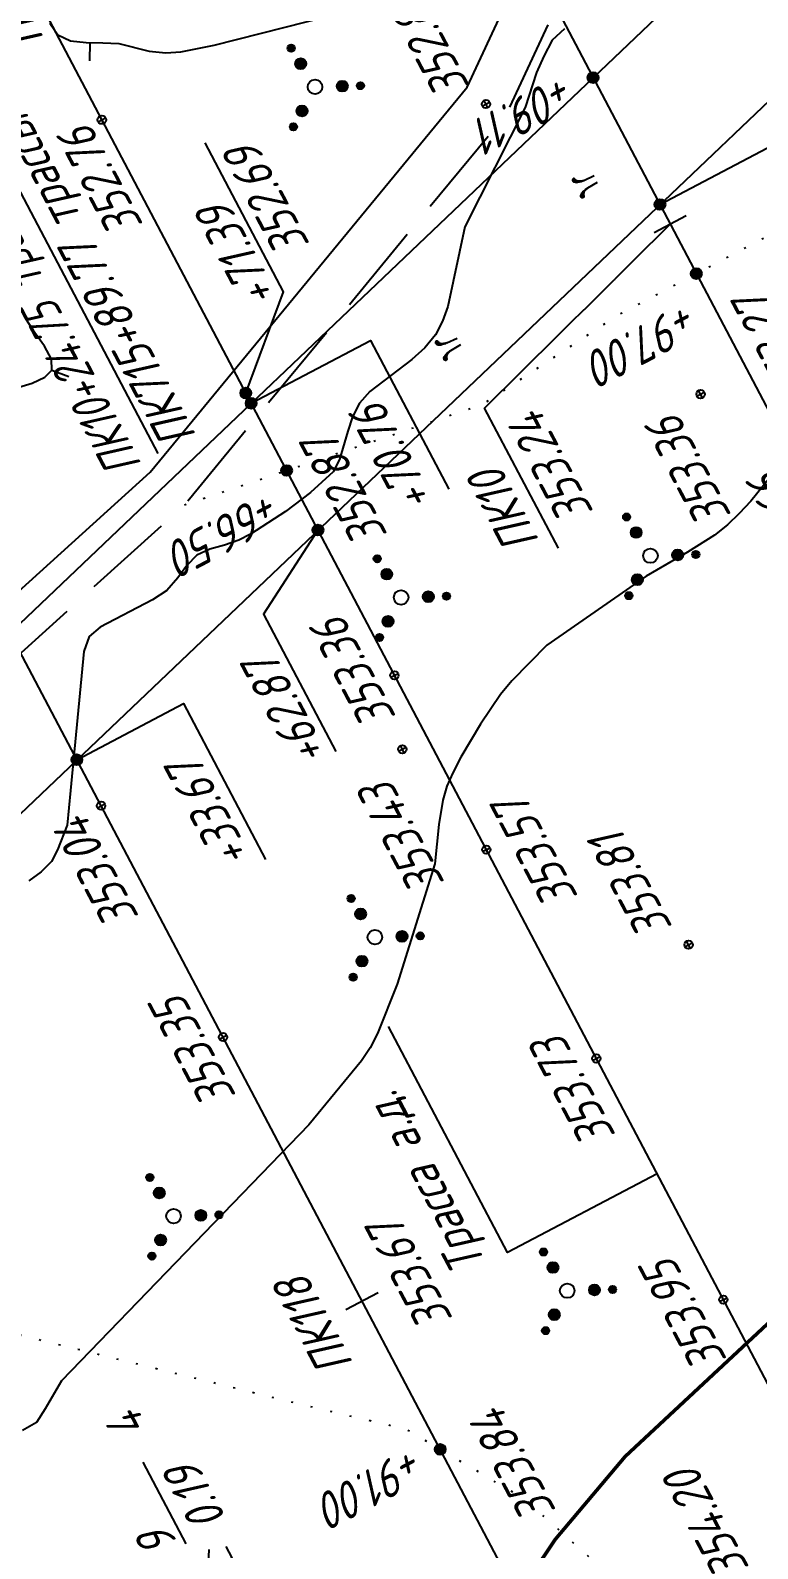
# Model space of a CAD drawing. Extents: x 1519167 to 1519613, y 2186570 to 2187012.
# Drawn here: x 1519419.5 to 1519459.5, y 2186667.8 to 2186751.3 of the extents above; entities that cross this region are included whole.
import ezdxf
from ezdxf.enums import TextEntityAlignment as Align

# ---------------------------------------------------------------- set-up
doc = ezdxf.new("R2010")
doc.units = 0
doc.linetypes.add('ИИDash_50_20', pattern=[7, 5, -2])
doc.linetypes.add('ИИDot', pattern=[1, 0, -1])
for name, color, linetype, lineweight in [('ИИ_ГРАНИЦА_025', 7, 'Continuous', 25), ('ИИ_ДОРОГА_025', 7, 'Continuous', 25), ('ИИ_КОНТУР_025', 7, 'ИИDot', 25), ('ИИ_ОТМЕТКА_025', 7, 'Continuous', 25), ('ИИ_ПИКЕТАЖ_025', 7, 'Continuous', 25), ('ИИ_РАЗМЕР_025', 7, 'Continuous', 25), ('ИИ_РЕЛЬЕФ_025', 34, 'Continuous', 25), ('ИИ_РЕЛЬЕФ_050', 34, 'Continuous', 50), ('ИИ_ТЕКСТ_025', 7, 'Continuous', 25), ('ИИ_ТРАССА_АД_025', 1, 'Continuous', 25), ('ИИ_ТРАССА_ЛЭП_025', 7, 'Continuous', 25), ('ИИ_ТРАССА_ТРУБ_025', 7, 'Continuous', 25), ('ИИ_УГОДЬЯ_025', 7, 'Continuous', 25)]:
    doc.layers.add(name, color=color, linetype=linetype, lineweight=lineweight)
doc.styles.add('VNIPISIMPLEXCUR', font='simplex.shx', dxfattribs={"width": 0.8, "oblique": 15})
doc.linetypes.add('ИИ05485', pattern='A,19.47,-0.53,[37,3dservice.shx,S=1.5,R=0,X=0,Y=0],-0.53,19.47', length=40)
doc.dimstyles.new('ИИ-1000-м-dm$2', dxfattribs={"dimtxt": 2.5, "dimasz": 2.5, "dimexe": 1.25, "dimexo": 0, "dimgap": 1, "dimtad": 2, "dimtoh": 1, "dimzin": 1, "dimdsep": 46, "dimtxsty": 'VNIPISIMPLEXCUR', "dimcen": 2.5, "dimaunit": 1, "dimazin": 0, "dimtfac": 1, "dimtmove": 1, "dimatfit": 2, "dimfxl": 1, "dimarcsym": 0})

# ---------------------------------------------------------------- blocks, each defined once
blk = doc.blocks.new('ИИ053952')
at = {"linetype": 'Continuous', "lineweight": 25}
h = blk.add_hatch(color=0, dxfattribs=at)
edge = h.paths.add_edge_path()
edge.add_arc((-1.308630616908658, 2.130137532763825), 0.2, 0, 360)
h = blk.add_hatch(color=0, dxfattribs=at)
edge = h.paths.add_edge_path()
edge.add_arc((-0.7851783701452177, 1.278082519658284), 0.3, 0, 360)
h = blk.add_hatch(color=0, dxfattribs=at)
edge = h.paths.add_edge_path()
edge.add_arc((1.499441115229502, 0.04094315521868452), 0.3, 0, 360)
h = blk.add_hatch(color=0, dxfattribs=at)
edge = h.paths.add_edge_path()
edge.add_arc((2.49906852538254, 0.06823859203112193), 0.2, 0, 360)
h = blk.add_hatch(color=0, dxfattribs=at)
edge = h.paths.add_edge_path()
edge.add_arc((-0.7142627450842838, -1.319025674876968), 0.3, 0, 360)
h = blk.add_hatch(color=0, dxfattribs=at)
edge = h.paths.add_edge_path()
edge.add_arc((-1.190437908473882, -2.198376124794947), 0.2, 0, 360)
at = {"color": 0, "linetype": 'Continuous', "lineweight": 25}
for centre, radius in [((-1.308630616908658, 2.130137532763825), 0.2), ((-0.7851783701452177, 1.278082519658284), 0.3), ((0, 0), 0.4), ((1.499441115229502, 0.04094315521868452), 0.3), ((2.49906852538254, 0.06823859203112193), 0.2), ((-0.7142627450842838, -1.319025674876968), 0.3), ((-1.190437908473882, -2.198376124794947), 0.2)]:
    blk.add_circle(centre, radius, dxfattribs=at)
blk = doc.blocks.new('ИИ05403')
at = {"linetype": 'Continuous', "lineweight": 25}
for points in [[(-0.3719088392116541, 1.104243413491141), (-0.4306105260804169, 1.161016916086846), (-0.4798441994880011, 1.183726317125126), (-0.5215034655360838, 1.187511217298173), (-0.5574819132791243, 1.17426406136525), (-0.5839923646082087, 1.138307515048564), (-0.5858859707098906, 1.08721135738517), (-0.5707371389436682, 1.060717056173841), (-0.5328650850989455, 1.036115210376295), (-0.476057004331866, 1.020975609684107), (-0.4211425126192358, 1.002051108818872), (-0.3643344318521553, 0.954739851328526), (-0.322675165804073, 0.896073893319038), (-0.2829095058576687, 0.8090211893389565), (-0.2507182532707636, 0.7087213400804719), (-0.2324430663398145, 0.6261047306790769), (-0.2355694385517691, 0.6879043838014546), (-0.2545054654741268, 0.7863117883006762), (-0.2772286875526238, 0.8790418478675857), (-0.3018455327800301, 0.9698794520207132), (-0.3283559670618868, 1.041792555308606)], [(0.4211425126192356, 1.002051108818872), (0.4760570043318644, 1.020975609684106), (0.5328650850989461, 1.036115210376295), (0.5707371389436685, 1.060717056173841), (0.5858859707098905, 1.08721135738517), (0.5839923646082088, 1.138307515048563), (0.5574819132791244, 1.17426406136525), (0.5215034655360838, 1.187511217298173), (0.4798441994880007, 1.183726317125126), (0.4306105260804167, 1.161016916086846), (0.3719088392116541, 1.10424341349114), (0.3283559670618868, 1.041792555308606), (0.3018455327800298, 0.9698794520207127), (0.2772286875526236, 0.8790418478675848), (0.2545054654741267, 0.7863117883006753), (0.235569438551769, 0.6879043838014544), (0.2324430663398145, 0.6261047306790771), (0.2507182532707635, 0.7087213400804713), (0.2829095058576688, 0.809021189338957), (0.322675165804073, 0.8960738933190379), (0.3643344318521551, 0.9547398513285258)]]:
    blk.add_hatch(color=0, dxfattribs=at).paths.add_polyline_path(points)
at = {"color": 0, "linetype": 'Continuous', "lineweight": 25}
for points in [[(-0.2324430663398145, 0.6261047306790772), (-0.2507182532707635, 0.7087213400804713), (-0.2829095058576687, 0.8090211893389567), (-0.322675165804073, 0.896073893319038), (-0.3643344318521553, 0.9547398513285261), (-0.4211425126192356, 1.002051108818872), (-0.4760570043318655, 1.020975609684106), (-0.5328650850989458, 1.036115210376295), (-0.5707371389436684, 1.060717056173841), (-0.5858859707098905, 1.08721135738517), (-0.5839923646082088, 1.138307515048563), (-0.5574819132791244, 1.17426406136525), (-0.5215034655360835, 1.187511217298173), (-0.4798441994880012, 1.183726317125126), (-0.4306105260804163, 1.161016916086846), (-0.3719088392116543, 1.104243413491141), (-0.3283559670618867, 1.041792555308606), (-0.30184553278003, 0.9698794520207132), (-0.2772286875526238, 0.8790418478675852), (-0.2545054654741268, 0.786311788300676), (-0.235569438551769, 0.6879043838014545), (-0.2324430663398145, 0.6261047306790772), (-0.2000000000000002, 0)], [(0.2324430663398145, 0.6261047306790772), (0.2507182532707635, 0.7087213400804713), (0.2829095058576687, 0.8090211893389567), (0.322675165804073, 0.896073893319038), (0.3643344318521553, 0.9547398513285261), (0.4211425126192356, 1.002051108818872), (0.4760570043318655, 1.020975609684106), (0.5328650850989458, 1.036115210376295), (0.5707371389436684, 1.060717056173841), (0.5858859707098905, 1.08721135738517), (0.5839923646082088, 1.138307515048563), (0.5574819132791244, 1.17426406136525), (0.5215034655360835, 1.187511217298173), (0.4798441994880012, 1.183726317125126), (0.4306105260804163, 1.161016916086846), (0.3719088392116543, 1.104243413491141), (0.3283559670618867, 1.041792555308606), (0.30184553278003, 0.9698794520207132), (0.2772286875526238, 0.8790418478675852), (0.2545054654741268, 0.786311788300676), (0.235569438551769, 0.6879043838014545), (0.2324430663398145, 0.6261047306790772), (0.2000000000000002, 0)]]:
    blk.add_lwpolyline(points, dxfattribs=at)
blk = doc.blocks.new('ИИ053296')
at = {"color": 0, "linetype": 'Continuous', "lineweight": 25}
blk.add_lwpolyline([(0, 0), (1, 0)], dxfattribs=at)
blk = doc.blocks.new('PICKET')
at = {"color": 0, "linetype": 'Continuous', "lineweight": 25}
for p, q in [((-0.2299999999999898, 0), (0.2299999999999898, 0)), ((0, 0.2299999999999898), (0, -0.2299999999999898))]:
    blk.add_line(p, q, dxfattribs=at)
blk.add_circle((0, 0), 0.23, dxfattribs=at)
at = {"color": 0, "linetype": 'Continuous', "style": 'VNIPISIMPLEXCUR', "oblique": 15, "width": 0.8}
blk.add_attdef('OTMETKA', (1.25, 0.3000000000000114), '', height=2, dxfattribs=at)
at = {"color": 8, "linetype": 'Continuous', "style": 'VNIPISIMPLEXCUR', "oblique": 15, "width": 0.8, "flags": 1}
blk.add_attdef('NOMER', (1.25, -2.699999999999989), '', height=2, dxfattribs=at)
blk = doc.blocks.new('ИИ053672А')
at = {"color": 0, "linetype": 'Continuous'}
for points in [[(0.6999999999999886, 3.095854811567278), (0, 3.5), (-0.6999999999999886, 3.095854811567278)], [(0, 3.5), (0, 0), (0.6999999999999886, 0)], [(0.8499999999999943, 2.009252271188814), (0, 2.5), (-0.8499999999999943, 2.009252271188814)], [(1, 0.9226497308103774), (0, 1.5), (-1, 0.9226497308103774)]]:
    blk.add_lwpolyline(points, dxfattribs=at)
at = {"color": 0, "linetype": 'Continuous', "style": 'VNIPISIMPLEXCUR', "oblique": 15, "width": 0.8}
blk.add_attdef('RACE1', text='', height=2, dxfattribs=at).set_placement((-2, 2.25), align=Align.RIGHT)
blk.add_attdef('HEIGHT', (2, 2.25), '', height=2, dxfattribs=at)
blk.add_attdef('DISTANCE', text='', height=2, dxfattribs=at).set_placement((8.5, 1.75), align=Align.MIDDLE_LEFT)
blk.add_attdef('RACE2', text='', height=2, dxfattribs=at).set_placement((-2, 1.25), align=Align.TOP_RIGHT)
blk.add_attdef('THICKNESS', text='', height=2, dxfattribs=at).set_placement((2, 1.25), align=Align.TOP_LEFT)
blk = doc.blocks.new('ИИ15001')
at = {"color": 0, "linetype": 'Continuous', "lineweight": 25}
blk.add_lwpolyline([(0, 1), (0, -1)], dxfattribs=at)
at = {"color": 0, "linetype": 'Continuous', "lineweight": 25, "style": 'VNIPISIMPLEXCUR', "oblique": 15, "width": 0.8}
blk.add_attdef('STATIONING', text='', height=2, dxfattribs=at).set_placement((0, 2), align=Align.CENTER)
at = {"color": 7, "linetype": 'Continuous', "lineweight": 25, "style": 'VNIPISIMPLEXCUR', "oblique": 15, "width": 0.8}
blk.add_attdef('HEIGHT', text='', height=2, dxfattribs=at).set_placement((0, -2), align=Align.TOP_CENTER)
blk = doc.blocks.new('ИИ15002')
at = {"linetype": 'Continuous', "lineweight": 25}
h = blk.add_hatch(color=0, dxfattribs=at)
edge = h.paths.add_edge_path()
edge.add_arc((0, 0), 0.3, 0, 360)
at = {"color": 0, "linetype": 'Continuous', "lineweight": 25}
blk.add_circle((0, 0), 0.3, dxfattribs=at)
at = {"color": 0, "linetype": 'Continuous', "style": 'VNIPISIMPLEXCUR', "oblique": 15, "width": 0.8}
blk.add_attdef('STATIONING', (1, 1.3), '', height=2, rotation=90, dxfattribs=at)
at = {"color": 7, "linetype": 'Continuous', "style": 'VNIPISIMPLEXCUR', "oblique": 15, "width": 0.8}
blk.add_attdef('HEIGHT', text='', height=2, dxfattribs=at).set_placement((0, -1.3), align=Align.TOP_CENTER)
blk = doc.blocks.new('*D42')
at = {"layer": 'Defpoints', "color": 0, "transparency": 16777216}
for p in [(1519482.409112327, 2186840.189303848), (1519363.307495137, 2186746.815645184), (1519375.849179498, 2186713.319293056), (1519273.871336892, 2186671.020976549), (1519434.057590367, 2186602.83928543)]:
    blk.add_point(p, dxfattribs=at)
at = {"layer": 'ИИ_РАЗМЕР_025', "color": 0, "lineweight": -2, "transparency": 16777216}
for p, q in [((1519367.834215197, 2186756.781464417), (1519364.261829036, 2186763.562892868)), ((1519362.070670258, 2186747.220972842), (1519367.834215197, 2186756.781464417)), ((1519360.927050252, 2186741.641608137), (1519357.689613366, 2186747.78628803))]:
    blk.add_line(p, q, dxfattribs=at)
blk.add_arc((1519360.927050252, 2186741.641608137), 5.695364538610469, 59.27436186247808, 97.55833745788873, dxfattribs=at)
at = {"layer": 'ИИ_РАЗМЕР_025', "color": 0, "transparency": 16777216}
for points in [[(1519360.279089764, 2186746.969882825), (1519360.076724419, 2186747.605093587), (1519358.272274806, 2186746.680392173)], [(1519364.054944078, 2186746.789665338), (1519363.618994578, 2186746.285291986), (1519365.350089384, 2186745.229630163)]]:
    blk.add_solid(points, dxfattribs=at)
at = {"layer": 'ИИ_РАЗМЕР_025', "color": 0, "transparency": 16777216, "insert": (1519364.435862447, 2186759.605476825), "char_height": 2, "attachment_point": 5, "rotation": 117.77979618591188, "style": 'VNIPISIMPLEXCUR'}
blk.add_mtext("78°44'", dxfattribs=at)
blk = doc.blocks.new('*D43')
at = {"layer": 'Defpoints', "color": 0, "transparency": 16777216}
for p in [(1519297.920252201, 2186946.833631685), (1519482.409112328, 2186840.189303848), (1519396.44822666, 2186775.815196537), (1519273.871336892, 2186671.02097655), (1519469.341392375, 2186621.426426311)]:
    blk.add_point(p, dxfattribs=at)
at = {"layer": 'ИИ_РАЗМЕР_025', "color": 0, "lineweight": -2, "transparency": 16777216}
for p, q in [((1519395.36096939, 2186782.255402636), (1519391.788583229, 2186789.036831087)), ((1519394.40464737, 2186776.484968804), (1519395.36096939, 2186782.255402636))]:
    blk.add_line(p, q, dxfattribs=at)
blk.add_arc((1519392.514684558, 2186767.265873322), 9.410827855799289, 51.24897328119503, 105.5801988631217, dxfattribs=at)
at = {"layer": 'ИИ_РАЗМЕР_025', "color": 0, "transparency": 16777216}
for points in [[(1519390.110199887, 2186776.021150645), (1519389.86391831, 2186776.640658377), (1519388.128535904, 2186775.592059779)], [(1519398.640361914, 2186774.841441516), (1519398.170186333, 2186774.368811252), (1519399.823164918, 2186773.19459964)]]:
    blk.add_solid(points, dxfattribs=at)
at = {"layer": 'ИИ_РАЗМЕР_025', "color": 0, "transparency": 16777216, "insert": (1519391.96261664, 2186785.079415044), "char_height": 2, "attachment_point": 5, "rotation": 117.77979618591188, "style": 'VNIPISIMPLEXCUR'}
blk.add_mtext("78°44'", dxfattribs=at)
blk = doc.blocks.new('ИИ150022')
at = {"linetype": 'Continuous', "lineweight": 25}
h = blk.add_hatch(color=0, dxfattribs=at)
edge = h.paths.add_edge_path()
edge.add_arc((0, 0), 0.3, 0, 360)
at = {"color": 0, "linetype": 'Continuous', "lineweight": 25}
blk.add_circle((0, 0), 0.3, dxfattribs=at)
at = {"color": 0, "linetype": 'Continuous', "style": 'VNIPISIMPLEXCUR', "oblique": 15, "width": 0.8}
for tag, p in [('STATIONING1', (1, 4.700000000000003)), ('STATIONING2', (1, 1.299999999999997))]:
    blk.add_attdef(tag, p, '', height=2, dxfattribs=at)
at = {"color": 7, "linetype": 'Continuous', "style": 'VNIPISIMPLEXCUR', "oblique": 15, "width": 0.8}
blk.add_attdef('HEIGHT', text='', height=2, dxfattribs=at).set_placement((0, -1.299999999999997), align=Align.TOP_CENTER)

msp = doc.modelspace()

# ---------------------------------------------------------------- block references
at = {"layer": 'ИИ_ОТМЕТКА_025'}
ref = msp.add_blockref('PICKET', (1519450.635553934, 2186694.758678668, 353.73), dxfattribs=dict(at, rotation=117.7792673703056))
ref.add_attrib('OTMETKA', '353.73', (1519451.741427948, 2186690.529871851, 353.73), dxfattribs={"layer": '0', "color": 0, "linetype": 'Continuous', "height": 2, "rotation": 117.7792673878935, "style": 'VNIPISIMPLEXCUR', "oblique": 14.99999999999986, "width": 0.7999999999999998})
at = {"layer": 'ИИ_ПИКЕТАЖ_025', "color": 7, "rotation": 117.7792673735391}
msp.add_blockref('ИИ15002', (1519450.455341425, 2186748.742714135), dxfattribs=at).add_auto_attribs({'STATIONING': '+09.11'})
at = {"layer": 'ИИ_УГОДЬЯ_025', "rotation": 117.7797222222222}
for p in [(1519450.614697052, 2186743.169462829), (1519443.077230648, 2186734.227605889)]:
    msp.add_blockref('ИИ05403', p, dxfattribs=at)
at = {"layer": 'ИИ_УГОДЬЯ_025'}
for p in [(1519438.448265155, 2186701.434700097), (1519427.370797445, 2186686.083782723), (1519449.033408669, 2186681.978392572)]:
    msp.add_blockref('ИИ053952', p, dxfattribs=at)

# ---------------------------------------------------------------- wipeouts: each hides what was drawn before it
at = {"lineweight": 0}
for points, layer in [([(1519443.412974448, 2186748.068640567), (1519439.7067959527, 2186755.104067825), (1519437.689575117, 2186754.0414201412), (1519441.3957536123, 2186747.005992883)], 'ИИ_ОТМЕТКА_025'), ([(1519455.557785249, 2186730.244984237), (1519451.6387153477, 2186737.684542598), (1519449.621494512, 2186736.621894914), (1519453.5405644136, 2186729.182336553)], 'ИИ_ОТМЕТКА_025'), ([(1519462.1135241378, 2186719.987807497), (1519458.4073456426, 2186727.023234755), (1519456.390124807, 2186725.9605870713), (1519460.096303302, 2186718.925159813)], 'ИИ_ОТМЕТКА_025'), ([(1519439.253524139, 2186712.777807497), (1519435.2632627208, 2186720.3525084956), (1519433.246041885, 2186719.289860812), (1519437.2363033034, 2186711.715159813)], 'ИИ_ОТМЕТКА_025'), ([(1519455.0035241388, 2186702.017707497), (1519451.2973456434, 2186709.053134755), (1519449.280124808, 2186707.9904870717), (1519452.9863033032, 2186700.9550598133)], 'ИИ_ОТМЕТКА_025'), ([(1519430.9950304495, 2186692.729965963), (1519427.0402793966, 2186700.237257744), (1519425.023058561, 2186699.17461006), (1519428.9778096138, 2186691.667318279)], 'ИИ_ОТМЕТКА_025'), ([(1519460.5425753063, 2186684.607904397), (1519456.6235054047, 2186692.047462758), (1519454.606284569, 2186690.984815074), (1519458.5253544706, 2186683.545256713)], 'ИИ_ОТМЕТКА_025'), ([(1519459.2334241394, 2186666.757807497), (1519455.2907375898, 2186674.2421972686), (1519453.273516754, 2186673.1795495846), (1519457.2162033038, 2186665.6951598134)], 'ИИ_ОТМЕТКА_025'), ([(1519428.535334168, 2186725.5527521926), (1519404.5761241931, 2186771.0343045453), (1519402.558904729, 2186769.9716542573), (1519426.5181147044, 2186724.490101905)], 'ИИ_ПИКЕТАЖ_025'), ([(1519431.7739484974, 2186705.97605312), (1519427.5945653766, 2186713.909720268), (1519425.577346916, 2186712.847068076), (1519429.7567300363, 2186704.9134009285)], 'ИИ_ПИКЕТАЖ_025'), ([(1519437.653721816, 2186677.5880695195), (1519434.3617655062, 2186683.837159505), (1519432.344546113, 2186682.774509084), (1519435.6365024224, 2186676.525419097)], 'ИИ_ПИКЕТАЖ_025'), ([(1519448.9341220246, 2186669.265871163), (1519445.0393519157, 2186676.6593013024), (1519443.02213108, 2186675.5966536184), (1519446.916901189, 2186668.203223479)], 'ИИ_ПИКЕТАЖ_025'), ([(1519440.4149277678, 2186673.5668220343), (1519432.9086174318, 2186669.612566564), (1519433.9712696238, 2186667.595348104), (1519441.4775799601, 2186671.549603574)], 'ИИ_ПИКЕТАЖ_025'), ([(1519426.8047855592, 2186669.763305297), (1519426.1052651897, 2186671.091202666), (1519424.088044354, 2186670.0285549825), (1519424.7875647235, 2186668.700657613)], 'ИИ_УГОДЬЯ_025')]:
    msp.add_wipeout(points, dxfattribs=at).dxf.layer = layer

# ---------------------------------------------------------------- next in the draw order: linework, layer by layer
at = {"layer": 'ИИ_ПИКЕТАЖ_025', "color": 7}
for points in [[(1519454.133731797, 2186741.759902555), (1519461.411631381, 2186745.593824559), (1519466.107260597, 2186736.680153941)], [(1519448.546934454, 2186722.841286549), (1519444.482830484, 2186730.556138485), (1519454.702917798, 2186740.679397719)]]:
    msp.add_lwpolyline(points, dxfattribs=at)
at = {"layer": 'ИИ_ПИКЕТАЖ_025', "color": 1}
msp.add_lwpolyline([(1519435.316716432, 2186723.83888348), (1519432.324449389, 2186719.214920499), (1519436.309035332, 2186711.651016916)], dxfattribs=at)

# ---------------------------------------------------------------- next in the draw order: block references
at = {"layer": 'ИИ_ОТМЕТКА_025', "rotation": 117.7797222222222}
for p, values in [((1519444.561834845, 2186747.285336396, 352.8099999999999), {'OTMETKA': '352.81'}), ((1519455.709999998, 2186701.0199, 353.8099999999999), {'OTMETKA': '353.81'}), ((1519459.939899999, 2186665.76, 354.1999999999999), {'OTMETKA': '354.20'})]:
    msp.add_blockref('PICKET', p, dxfattribs=at).add_auto_attribs(values)
at = {"layer": 'ИИ_ОТМЕТКА_025'}
ref = msp.add_blockref('PICKET', (1519456.369999998, 2186731.3199, 353.36), dxfattribs=dict(at, rotation=117.7797222222222))
ref.add_attrib('OTMETKA', '353.36', (1519458.104305594, 2186724.648067848, 353.36), dxfattribs={"layer": '0', "color": 0, "linetype": 'Continuous', "height": 2, "rotation": 117.7797222245429, "style": 'VNIPISIMPLEXCUR', "oblique": 14.99999999999995, "width": 0.8})
ref = msp.add_blockref('PICKET', (1519464.024248236, 2186722.984404108, 353.66), dxfattribs=dict(at, rotation=117.7792673703056))
ref.add_attrib('OTMETKA', '353.66', (1519463.690271367, 2186721.54891157, 353.66), dxfattribs={"layer": '0', "color": 0, "linetype": 'Continuous', "height": 2, "rotation": 117.7792673878935, "style": 'VNIPISIMPLEXCUR', "oblique": 15.00000000000003, "width": 0.8000000000000002})
ref = msp.add_blockref('PICKET', (1519439.526852876, 2186715.846656262, 353.36), dxfattribs=dict(at, rotation=117.7797961859119))
ref.add_attrib('OTMETKA', '353.36', (1519439.65463221, 2186713.552851278, 353.36), dxfattribs={"layer": '0', "color": 0, "linetype": 'Continuous', "height": 2, "rotation": 117.7797961828595, "style": 'VNIPISIMPLEXCUR', "oblique": 14.99999999999995, "width": 0.8000000000000002})
ref = msp.add_blockref('PICKET', (1519439.959999999, 2186711.78, 353.4299999999999), dxfattribs=dict(at, rotation=117.7797222222222))
ref.add_attrib('OTMETKA', '353.43', (1519442.326206275, 2186704.430838867, 353.4299999999999), dxfattribs={"layer": '0', "color": 0, "linetype": 'Continuous', "height": 2, "rotation": 117.7797222245429, "style": 'VNIPISIMPLEXCUR', "oblique": 15.00000000000003, "width": 0.8000000000000005})
ref = msp.add_blockref('PICKET', (1519444.581414359, 2186706.251431877, 353.5699999999999), dxfattribs=dict(at, rotation=117.7792673703056))
ref.add_attrib('OTMETKA', '353.57', (1519449.670016387, 2186703.661878566, 353.5699999999999), dxfattribs={"layer": '0', "color": 0, "linetype": 'Continuous', "height": 2, "rotation": 117.7792673878935, "style": 'VNIPISIMPLEXCUR', "oblique": 14.99999999999986, "width": 0.7999999999999998})
ref = msp.add_blockref('PICKET', (1519430.091473993, 2186695.934192616, 353.35), dxfattribs=dict(at, rotation=117.7797222222222))
ref.add_attrib('OTMETKA', '353.35', (1519430.853490583, 2186692.698268877, 353.35), dxfattribs={"layer": '0', "color": 0, "linetype": 'Continuous', "height": 1.999999999999999, "rotation": 117.7797222245429, "style": 'VNIPISIMPLEXCUR', "oblique": 14.99999999999986, "width": 0.8000000000000006})
ref = msp.add_blockref('PICKET', (1519457.62656253, 2186681.487439134, 353.9499999999999), dxfattribs=dict(at, rotation=117.7792673703056))
ref.add_attrib('OTMETKA', '353.95', (1519457.864599225, 2186678.182040266, 353.9499999999999), dxfattribs={"layer": '0', "color": 0, "linetype": 'Continuous', "height": 2, "rotation": 117.7792673878935, "style": 'VNIPISIMPLEXCUR', "oblique": 14.99999999999986, "width": 0.7999999999999998})
at = {"layer": 'ИИ_ПИКЕТАЖ_025', "color": 7}
ref = msp.add_blockref('ИИ15002', (1519454.133731797, 2186741.759902555), dxfattribs=dict(at, rotation=117.7792673798896))
ref.add_attrib('STATIONING', '+01.22', (1519464.952391983, 2186736.802286052), dxfattribs={"layer": '0', "color": 0, "linetype": 'Continuous', "height": 2, "rotation": 117.7797222245429, "style": 'VNIPISIMPLEXCUR', "oblique": 14.99999999999995, "width": 0.8000000000000002})
ref = msp.add_blockref('ИИ15001', (1519454.702917799, 2186740.67939772, 353.24), dxfattribs=dict(at, rotation=117.7792680010816))
ref.add_attrib('STATIONING', 'ПК10', dxfattribs={"layer": '0', "color": 0, "linetype": 'Continuous', "lineweight": 25, "height": 2, "rotation": 117.779267984352, "style": 'VNIPISIMPLEXCUR', "oblique": 15.00000000000003, "width": 0.8000000000000002}).set_placement((1519446.437838411, 2186725.33003139, 353.24), align=Align.CENTER)
ref.add_attrib('HEIGHT', '353.24', dxfattribs={"layer": '0', "color": 7, "linetype": 'Continuous', "lineweight": 25, "height": 2, "rotation": 117.779267984352, "style": 'VNIPISIMPLEXCUR', "oblique": 15.00000000000003, "width": 0.8000000000000002}).set_placement((1519447.249305764, 2186726.753933996, 353.24), align=Align.TOP_CENTER)
ref = msp.add_blockref('ИИ15002', (1519456.136750753, 2186737.957504616, 353.2699999999999), dxfattribs=dict(at, rotation=117.7792673706902))
ref.add_attrib('STATIONING', '+97.00', (1519455.641081404, 2186736.482305746, 353.2699999999999), dxfattribs={"layer": '0', "color": 0, "linetype": 'Continuous', "height": 2, "rotation": 207.7792673580705, "style": 'VNIPISIMPLEXCUR', "oblique": 14.99999999999995, "width": 0.8000000000000002})
ref.add_attrib('HEIGHT', '353.27', dxfattribs={"layer": '0', "color": 7, "linetype": 'Continuous', "height": 2, "rotation": 117.7792673878935, "style": 'VNIPISIMPLEXCUR', "oblique": 15.00000000000003, "width": 0.8000000000000002}).set_placement((1519459.640835484, 2186733.333954855, 353.2699999999999), align=Align.TOP_CENTER)
at = {"layer": 'ИИ_ПИКЕТАЖ_025', "color": 1}
ref = msp.add_blockref('ИИ15002', (1519435.316716432, 2186723.83888348), dxfattribs=dict(at, rotation=117.7793137903056))
ref.add_attrib('STATIONING', '+62.87', (1519435.915884972, 2186711.443909385), dxfattribs={"layer": '0', "color": 0, "linetype": 'Continuous', "height": 2, "rotation": 117.7797222245429, "style": 'VNIPISIMPLEXCUR', "oblique": 14.99999999999995, "width": 0.8000000000000002})
at = {"layer": 'ИИ_ПИКЕТАЖ_025', "color": 4}
ref = msp.add_blockref('ИИ15002', (1519442.043259155, 2186673.246226565, 353.8399999999999), dxfattribs=dict(at, rotation=117.7797222222222))
ref.add_attrib('STATIONING', '+91.00', (1519440.55951407, 2186673.484751079, 353.8399999999999), dxfattribs={"layer": '0', "color": 0, "linetype": 'Continuous', "height": 1.999999999999999, "rotation": 207.7798502702582, "style": 'VNIPISIMPLEXCUR', "oblique": 14.99999999999995, "width": 0.8000000000000009})
ref.add_attrib('HEIGHT', '353.84', dxfattribs={"layer": '0', "color": 7, "linetype": 'Continuous', "height": 2, "rotation": 117.7797222245429, "style": 'VNIPISIMPLEXCUR', "oblique": 14.99999999999986, "width": 0.8000000000000004}).set_placement((1519445.158796015, 2186671.841010908, 353.8399999999999), align=Align.TOP_CENTER)
at = {"layer": 'ИИ_УГОДЬЯ_025'}
for p in [(1519435.15444509, 2186748.228405141), (1519453.612656317, 2186722.428792656), (1519439.89026698, 2186720.132947889)]:
    msp.add_blockref('ИИ053952', p, dxfattribs=at)

# ---------------------------------------------------------------- next in the draw order: wipeouts: each hides what was drawn before it
at = {"lineweight": 0}
for points, layer in [([(1519425.6445875266, 2186702.584960555), (1519421.7498174177, 2186709.9783906946), (1519419.732596582, 2186708.9157430106), (1519423.627366691, 2186701.522312871)], 'ИИ_ОТМЕТКА_025'), ([(1519447.5536195582, 2186660.665020115), (1519443.6345496567, 2186668.1045784764), (1519441.617328821, 2186667.0419307924), (1519445.5363987226, 2186659.602372431)], 'ИИ_ОТМЕТКА_025'), ([(1519431.527069425, 2186727.1594029074), (1519412.0314782108, 2186764.1677079955), (1519410.014258747, 2186763.1050577075), (1519429.5098499611, 2186726.096752619)], 'ИИ_ПИКЕТАЖ_025'), ([(1519443.2697200319, 2186679.800732367), (1519439.2439482487, 2186687.442842583), (1519437.226727413, 2186686.3801948996), (1519441.2524991964, 2186678.738084683)], 'ИИ_ПИКЕТАЖ_025'), ([(1519430.4492231298, 2186669.4571693544), (1519428.1281196703, 2186673.8633129243), (1519426.110898835, 2186672.8006652403), (1519428.432002294, 2186668.39452167)], 'ИИ_УГОДЬЯ_025')]:
    msp.add_wipeout(points, dxfattribs=at).dxf.layer = layer

# ---------------------------------------------------------------- next in the draw order: linework, layer by layer
at = {"layer": 'ИИ_ПИКЕТАЖ_025', "color": 1, "elevation": 352.6899999999999}
msp.add_lwpolyline([(1519431.345359523, 2186731.377828421), (1519433.427384582, 2186736.956929301), (1519429.115020552, 2186745.143051073)], dxfattribs=at)
at = {"layer": 'ИИ_ПИКЕТАЖ_025', "color": 1}
msp.add_lwpolyline([(1519431.638357769, 2186730.821621137), (1519438.202745069, 2186734.279672271), (1519442.514497799, 2186726.094710924)], dxfattribs=at)
at = {"layer": 'ИИ_ПИКЕТАЖ_025', "color": 4}
msp.add_lwpolyline([(1519422.048376343, 2186711.202332393), (1519427.915525767, 2186714.293085848), (1519432.434621552, 2186705.71452705)], dxfattribs=at)
at = {"layer": 'ИИ_РЕЛЬЕФ_025', "elevation": 352.9999999999999}
for points in [[(1519420.557705116, 2186751.736981685), (1519420.997544587, 2186751.101739035), (1519421.69983651, 2186750.766500382), (1519422.557208355, 2186750.667141055), (1519423.476612169, 2186750.66213346), (1519424.364999998, 2186750.609949999), (1519426.036621182, 2186750.201095215), (1519426.953968572, 2186750.106469498), (1519427.774967322, 2186750.16523433), (1519429.598820348, 2186750.527660062), (1519437.265678563, 2186752.466868582)], [(1519418.668063385, 2186731.643564369), (1519419.585453691, 2186731.923331262), (1519420.282910229, 2186732.256624129), (1519420.664599999, 2186732.649215385), (1519420.647195821, 2186733.250496366), (1519420.262049372, 2186733.952720131), (1519419.729806013, 2186734.69532101), (1519419.27111111, 2186735.417733334)]]:
    msp.add_lwpolyline(points, dxfattribs=at)
at = {"layer": 'ИИ_РЕЛЬЕФ_050', "elevation": 353.9999999999999}
msp.add_lwpolyline([(1519460.838505752, 2186680.881532759), (1519452.224373076, 2186672.858986923), (1519448.374949998, 2186668.28995), (1519447.068844443, 2186666.346566667)], dxfattribs=at)
at = {"layer": 'ИИ_ТЕКСТ_025'}
msp.add_lwpolyline([(1519453.977594478, 2186688.41438371), (1519445.755497904, 2186684.083068527), (1519439.200990755, 2186696.525430374)], dxfattribs=at)

# ---------------------------------------------------------------- next in the draw order: block references
at = {"layer": 'ИИ_ОТМЕТКА_025'}
ref = msp.add_blockref('PICKET', (1519423.384456701, 2186708.666063091, 353.04), dxfattribs=dict(at, rotation=117.7797222222222))
ref.add_attrib('OTMETKA', '353.04', (1519425.50304766, 2186702.553263469, 353.04), dxfattribs={"layer": '0', "color": 0, "linetype": 'Continuous', "height": 1.999999999999999, "rotation": 117.7797222245429, "style": 'VNIPISIMPLEXCUR', "oblique": 14.99999999999986, "width": 0.8000000000000006})
at = {"layer": 'ИИ_ПИКЕТАЖ_025', "color": 1}
ref = msp.add_blockref('ИИ15001', (1519418.010847148, 2186756.69112984, 352.9399999999999), dxfattribs=dict(at, rotation=117.7791666666666))
ref.add_attrib('STATIONING', 'ПК10', dxfattribs={"layer": '0', "color": 0, "linetype": 'Continuous', "lineweight": 25, "height": 2, "rotation": 117.7791666601853, "style": 'VNIPISIMPLEXCUR', "oblique": 15.00000000000003, "width": 0.8000000000000002}).set_placement((1519419.185668326, 2186752.979457062, 352.9399999999999), align=Align.CENTER)
ref.add_attrib('HEIGHT', '352.94', dxfattribs={"layer": '0', "color": 7, "linetype": 'Continuous', "lineweight": 25, "height": 2, "rotation": 117.7791666601853, "style": 'VNIPISIMPLEXCUR', "oblique": 15.00000000000003, "width": 0.8000000000000002}).set_placement((1519419.780348147, 2186757.623259773, 352.9399999999999), align=Align.TOP_CENTER)
ref = msp.add_blockref('ИИ15002', (1519431.638357769, 2186730.821621137), dxfattribs=dict(at, rotation=117.7793137903056))
ref.add_attrib('STATIONING', '+70.76', (1519441.761227903, 2186725.434894337), dxfattribs={"layer": '0', "color": 0, "linetype": 'Continuous', "height": 2, "rotation": 117.7797222245429, "style": 'VNIPISIMPLEXCUR', "oblique": 14.99999999999995, "width": 0.8000000000000002})
ref = msp.add_blockref('ИИ15002', (1519433.58830962, 2186727.119969534, 352.8699999999999), dxfattribs=dict(at, rotation=117.7793137903056))
ref.add_attrib('STATIONING', '+66.50', (1519432.670505329, 2186726.072994685, 352.8699999999999), dxfattribs={"layer": '0', "color": 0, "linetype": 'Continuous', "height": 2, "rotation": 207.7793137952049, "style": 'VNIPISIMPLEXCUR', "oblique": 14.99999999999995, "width": 0.8000000000000002})
ref.add_attrib('HEIGHT', '352.87', dxfattribs={"layer": '0', "color": 7, "linetype": 'Continuous', "height": 2, "rotation": 117.7793137771847, "style": 'VNIPISIMPLEXCUR', "oblique": 15.00000000000003, "width": 0.8000000000000002}).set_placement((1519435.914828844, 2186725.492811585, 352.8699999999999), align=Align.TOP_CENTER)
at = {"layer": 'ИИ_ПИКЕТАЖ_025', "color": 4}
ref = msp.add_blockref('ИИ15002', (1519422.048376343, 2186711.202332393), dxfattribs=dict(at, zscale=1.999999999999999, rotation=117.7797222222222))
ref.add_attrib('STATIONING', '+33.67', (1519431.69187754, 2186705.831466817), dxfattribs={"layer": '0', "color": 0, "linetype": 'Continuous', "height": 1.999999999999999, "rotation": 117.7798502702582, "style": 'VNIPISIMPLEXCUR', "oblique": 14.99999999999995, "width": 0.8000000000000009})
ref = msp.add_blockref('ИИ15001', (1519437.742658509, 2186681.41001801, 353.67), dxfattribs=dict(at, rotation=117.7798))
ref.add_attrib('STATIONING', 'ПК118', dxfattribs={"layer": '0', "color": 0, "linetype": 'Continuous', "lineweight": 25, "height": 1.999999999999998, "rotation": 117.7798000020903, "style": 'VNIPISIMPLEXCUR', "oblique": 15.00000000000003, "width": 0.7999999999999998}).set_placement((1519435.973167813, 2186680.477868517, 176.835), align=Align.CENTER)
ref.add_attrib('HEIGHT', '353.67', dxfattribs={"layer": '0', "color": 7, "linetype": 'Continuous', "lineweight": 25, "height": 1.999999999999996, "rotation": 117.7797222245429, "style": 'VNIPISIMPLEXCUR', "oblique": 15.00000000000019, "width": 0.800000000000001}).set_placement((1519439.512149205, 2186682.342167503, 176.835), align=Align.TOP_CENTER)
at = {"layer": 'ИИ_РЕЛЬЕФ_025'}
for p, rotation in [((1519422.762990185, 2186750.666020255, 352.9999999999999), 268.8145395759119), ((1519420.664599999, 2186732.649215385, 352.9999999999999), 339.4412221382271)]:
    msp.add_blockref('ИИ053296', p, dxfattribs=dict(at, rotation=rotation))

# ---------------------------------------------------------------- next in the draw order: texts
at = {"layer": 'ИИ_ТЕКСТ_025', "style": 'VNIPISIMPLEXCUR', "oblique": 15, "width": 0.8}
msp.add_text('Трасса а.д.', height=2, rotation=117.7797222245429, dxfattribs=at).set_placement((1519444.615772444, 2186683.484208009))

# ---------------------------------------------------------------- next in the draw order: wipeouts: each hides what was drawn before it
at = {"lineweight": 0}
for points, layer in [([(1519428.3335241394, 2186739.6177074984), (1519424.307752356, 2186747.259817715), (1519422.29053152, 2186746.197170031), (1519426.316303304, 2186738.555059815)], 'ИИ_ОТМЕТКА_025'), ([(1519426.3085187923, 2186673.975540511), (1519425.6453627187, 2186675.2344076484), (1519423.628141883, 2186674.1717599644), (1519424.2912979568, 2186672.912892827)], 'ИИ_УГОДЬЯ_025')]:
    msp.add_wipeout(points, dxfattribs=at).dxf.layer = layer

# ---------------------------------------------------------------- next in the draw order: linework, layer by layer
at = {"layer": 'ИИ_ГРАНИЦА_025', "linetype": 'ИИ05485', "flags": 128}
for points in [[(1519311.929676665, 2186616.812359889), (1519502.043040466, 2186797.874284235)], [(1519505.62641305, 2186790.800693839), (1519315.607853003, 2186609.830110898)]]:
    msp.add_lwpolyline(points, dxfattribs=at)
at = {"layer": 'ИИ_ДОРОГА_025', "flags": 128}
msp.add_lwpolyline([(1519309.823846938, 2186624.069163544), (1519322.122277371, 2186639.578001595), (1519334.880154895, 2186653.705586423), (1519339.398716908, 2186660.404743655), (1519341.742856459, 2186666.845540817), (1519343.272800131, 2186671.431400647), (1519345.373817616, 2186675.46831804), (1519348.837138655, 2186678.77134775), (1519355.28871866, 2186684.910388701), (1519367.385677785, 2186691.030120166), (1519385.520898921, 2186698.218026025), (1519402.873504702, 2186708.899808372), (1519415.098553775, 2186717.09243031), (1519426.079645267, 2186727.026151087), (1519443.519660348, 2186748.213796411), (1519450.535836414, 2186763.278021045), (1519453.188146217, 2186767.954518084), (1519457.834548373, 2186773.061131093), (1519463.358007781, 2186778.11991434), (1519473.734958192, 2186785.182153892), (1519489.014393059, 2186798.841901215)], dxfattribs=at)
at = {"layer": 'ИИ_ДОРОГА_025', "linetype": 'ИИDash_50_20', "flags": 128}
msp.add_lwpolyline([(1519311.148444451, 2186621.555049291), (1519324.107732274, 2186637.897256307), (1519336.932927732, 2186652.099386435), (1519341.732746835, 2186659.215531522), (1519344.198094312, 2186665.989361613), (1519345.674080034, 2186670.41348765), (1519347.480770759, 2186673.884882469), (1519350.630494382, 2186676.888828851), (1519356.803817827, 2186682.763093047), (1519368.453727684, 2186688.656666728), (1519386.690252199, 2186695.884724242), (1519404.279218855, 2186706.712003781), (1519416.702790801, 2186715.037665909), (1519427.965603595, 2186725.226237559), (1519445.737062558, 2186746.816549702), (1519452.848781419, 2186762.085911451), (1519455.306551583, 2186766.41940028), (1519459.677937604, 2186771.22375771), (1519464.97582401, 2186776.075944901), (1519475.339786408, 2186783.129345204), (1519490.263495824, 2186796.471075543)], dxfattribs=at)
at = {"layer": 'ИИ_КОНТУР_025', "flags": 128}
for points in [[(1519427.965603595, 2186725.226237559), (1519444.369681197, 2186730.751144266), (1519451.90251508, 2186735.721346417), (1519461.851541469, 2186740.975564324), (1519465.973285564, 2186744.951728848), (1519469.384375352, 2186749.921930999), (1519473.079734897, 2186758.300273169), (1519480.333039308, 2186775.114886155), (1519485.023296136, 2186780.795117185), (1519494.215052659, 2186788.970930121)], [(1519452.661415326, 2186665.115742807), (1519446.766551018, 2186670.457606359), (1519440.186969548, 2186674.342175504), (1519434.504587298, 2186675.686833515), (1519416.071027926, 2186680.232431164), (1519411.136338476, 2186680.979462614), (1519404.407210411, 2186683.668785643), (1519400.967879776, 2186686.955728227), (1519397.678082346, 2186689.047417688), (1519392.294779894, 2186689.645044249), (1519390.051741669, 2186689.346234472), (1519388.107769852, 2186688.449791126), (1519386.760672128, 2186683.159888164), (1519388.704643946, 2186679.424723908), (1519401.714287075, 2186670.161515711), (1519411.434132772, 2186667.023978016), (1519425.640068311, 2186664.185257106), (1519437.751877336, 2186658.37637331)]]:
    msp.add_lwpolyline(points, dxfattribs=at)
at = {"layer": 'ИИ_ПИКЕТАЖ_025', "color": 1}
msp.add_lwpolyline([(1519426.531701516, 2186728.056877783), (1519402.745075484, 2186773.21081559), (1519406.474750539, 2186778.590445122)], dxfattribs=at)
at = {"layer": 'ИИ_РЕЛЬЕФ_025'}
for points, elevation in [([(1519448.888679886, 2186751.421880218), (1519448.205605563, 2186750.794843084), (1519447.740684133, 2186749.923759934), (1519447.336598978, 2186749.017366702), (1519446.710937498, 2186747.09865), (1519443.400594658, 2186740.53315915), (1519442.457254015, 2186736.137142064), (1519442.169566463, 2186735.32959514), (1519441.79111111, 2186734.587733333), (1519441.19512137, 2186733.87153406), (1519440.487633036, 2186733.219200694), (1519438.176014253, 2186731.46636891), (1519437.603333332, 2186730.817408333), (1519437.21367351, 2186730.074781938), (1519436.955100114, 2186729.27968796), (1519436.506728206, 2186727.721132046), (1519436.154687499, 2186727.0521875), (1519434.902673082, 2186725.903347132), (1519433.538965516, 2186724.865444827), (1519431.607809977, 2186723.621969475), (1519430.964799998, 2186723.275516), (1519430.169535168, 2186723.001920459), (1519429.374950017, 2186722.793592347), (1519428.655384614, 2186722.465284615), (1519428.093029697, 2186721.897225308), (1519427.609132732, 2186721.203687638), (1519426.991939998, 2186720.5199), (1519426.21208971, 2186720.004216879), (1519423.323400574, 2186718.497334712), (1519422.722231146, 2186717.977523802), (1519422.424842376, 2186717.160763495), (1519421.51075957, 2186707.593158413), (1519420.981214894, 2186706.24009754), (1519420.650155545, 2186705.600919196), (1519420.079486892, 2186705.036061801), (1519419.402812663, 2186704.53093753)], 352.9999999999999), ([(1519462.166666665, 2186729.178811111), (1519459.134296774, 2186725.428451938), (1519458.502400344, 2186724.74777704), (1519457.847199999, 2186724.130716), (1519457.135719882, 2186723.567447928), (1519455.648414714, 2186722.616557363), (1519453.377241378, 2186721.3), (1519447.904999998, 2186717.4999), (1519445.988938286, 2186715.548005806), (1519445.364999998, 2186714.7874), (1519444.259257199, 2186713.166392377), (1519443.180851094, 2186711.341550812), (1519442.739467525, 2186710.48759425), (1519442.409999998, 2186709.744561538), (1519442.182726637, 2186708.981227768), (1519441.968823528, 2186707.632841177), (1519441.740555554, 2186705.462738889), (1519439.66861111, 2186698.85115), (1519438.590483881, 2186696.142655717), (1519438.189999999, 2186695.351286667), (1519437.704666664, 2186694.638713664), (1519434.815092123, 2186691.111418288), (1519421.20123286, 2186677.023561367), (1519420.309429515, 2186675.478290814), (1519419.827417312, 2186674.729747458), (1519419.057524125, 2186674.276869933)], 353.4999999999999)]:
    msp.add_lwpolyline(points, dxfattribs=dict(at, elevation=elevation))
at = {"layer": 'ИИ_ТРАССА_АД_025'}
msp.add_lwpolyline([(1519492.368822593, 2186615.535173607), (1519311.868488961, 2186958.184325101)], dxfattribs=at)
at = {"layer": 'ИИ_ТРАССА_ЛЭП_025'}
msp.add_lwpolyline([(1519333.476874631, 2186970.806853638), (1519515.992032787, 2186624.332219015)], dxfattribs=at)
at = {"layer": 'ИИ_ТРАССА_ТРУБ_025', "color": 4}
msp.add_lwpolyline([(1519469.341392375, 2186621.426426311), (1519297.920252201, 2186946.833631686)], dxfattribs=at)
at = {"layer": 'ИИ_УГОДЬЯ_025'}
msp.add_lwpolyline([(1519428.065377516, 2186668.056011596), (1519425.698765747, 2186672.548529387)], dxfattribs=at)

# ---------------------------------------------------------------- next in the draw order: block references
at = {"layer": 'ИИ_ОТМЕТКА_025'}
ref = msp.add_blockref('PICKET', (1519423.422216445, 2186746.418566559, 352.7599999999999), dxfattribs=dict(at, rotation=117.7797961859119))
ref.add_attrib('OTMETKA', '352.76', (1519425.735967232, 2186740.634114267, 352.7599999999999), dxfattribs={"layer": '0', "color": 0, "linetype": 'Continuous', "height": 2, "rotation": 117.7797961828595, "style": 'VNIPISIMPLEXCUR', "oblique": 14.99999999999995, "width": 0.8000000000000002})
at = {"layer": 'ИИ_ПИКЕТАЖ_025', "color": 1}
ref = msp.add_blockref('ИИ150022', (1519406.474750538, 2186778.590445123, 352.85), dxfattribs=dict(at, rotation=117.7793140603056))
ref.add_attrib('STATIONING1', 'ПК10+24.75 трассы а.д. к пл. УЛК N83-3', (1519425.658009694, 2186727.435183455), dxfattribs={"layer": '0', "color": 0, "linetype": 'Continuous', "height": 2, "rotation": 117.7793140636112, "style": 'VNIPISIMPLEXCUR', "oblique": 15.00000000000003, "width": 0.75})
ref.add_attrib('STATIONING2', 'ПК715+89.77 трассы зимней а.д.', (1519428.666157317, 2186729.01981208), dxfattribs={"layer": '0', "color": 0, "linetype": 'Continuous', "height": 2, "rotation": 117.7793140636112, "style": 'VNIPISIMPLEXCUR', "oblique": 15.00000000000003, "width": 0.8000000000000002})
ref.add_attrib('HEIGHT', '352.85', dxfattribs={"layer": '0', "color": 7, "linetype": 'Continuous', "height": 2, "rotation": 117.7793140636112, "style": 'VNIPISIMPLEXCUR', "oblique": 15.00000000000003, "width": 0.8000000000000002}).set_placement((1519401.397429765, 2186781.407084874, 352.85), align=Align.TOP_CENTER)
ref = msp.add_blockref('ИИ15002', (1519431.345359523, 2186731.377828421, 352.6899999999999), dxfattribs=dict(at, rotation=117.7793140603056))
ref.add_attrib('STATIONING', '+71.39', (1519433.171085966, 2186736.674355801, 352.6899999999999), dxfattribs={"layer": '0', "color": 0, "linetype": 'Continuous', "height": 2, "rotation": 117.7797222245429, "style": 'VNIPISIMPLEXCUR', "oblique": 14.99999999999995, "width": 0.8000000000000002})
ref.add_attrib('HEIGHT', '352.69', dxfattribs={"layer": '0', "color": 7, "linetype": 'Continuous', "height": 2, "rotation": 117.7793140636112, "style": 'VNIPISIMPLEXCUR', "oblique": 15.00000000000003, "width": 0.8000000000000002}).set_placement((1519431.627596663, 2186741.484597373, 352.6899999999999), align=Align.TOP_CENTER)
at = {"layer": 'ИИ_УГОДЬЯ_025', "rotation": 117.7797222222222}
msp.add_blockref('ИИ053672А', (1519430.590274536, 2186667.284650181), dxfattribs=at).add_auto_attribs({'HEIGHT': '9', 'THICKNESS': '0.19', 'DISTANCE': '4'})

# ---------------------------------------------------------------- next in the draw order: dimensions: what is measured, and where the dimension line sits
at = {"layer": 'ИИ_РАЗМЕР_025'}
for base, line1, picture, middle in [((1519396.44822666, 2186775.815196537), ((1519469.341392375, 2186621.426426311), (1519297.920252201, 2186946.833631686)), '*D43', (1519391.96261664, 2186785.079415044)), ((1519363.307495137, 2186746.815645184), ((1519434.057590368, 2186602.839285431), (1519375.849179498, 2186713.319293057)), '*D42', (1519364.435862448, 2186759.605476824))]:
    dim = msp.add_angular_dim_2l(base=base, line1=line1, line2=((1519273.871336892, 2186671.02097655), (1519482.409112328, 2186840.189303848)), dimstyle='ИИ-1000-м-dm$2', override={"dimtxt": 2, "dimasz": 2, "dimgap": 0.5}, dxfattribs=at)
    dim.commit()
    dim.dimension.update_dxf_attribs({"geometry": picture, "text_midpoint": middle, "dimtype": 162})

doc.saveas('drawing.dxf')
